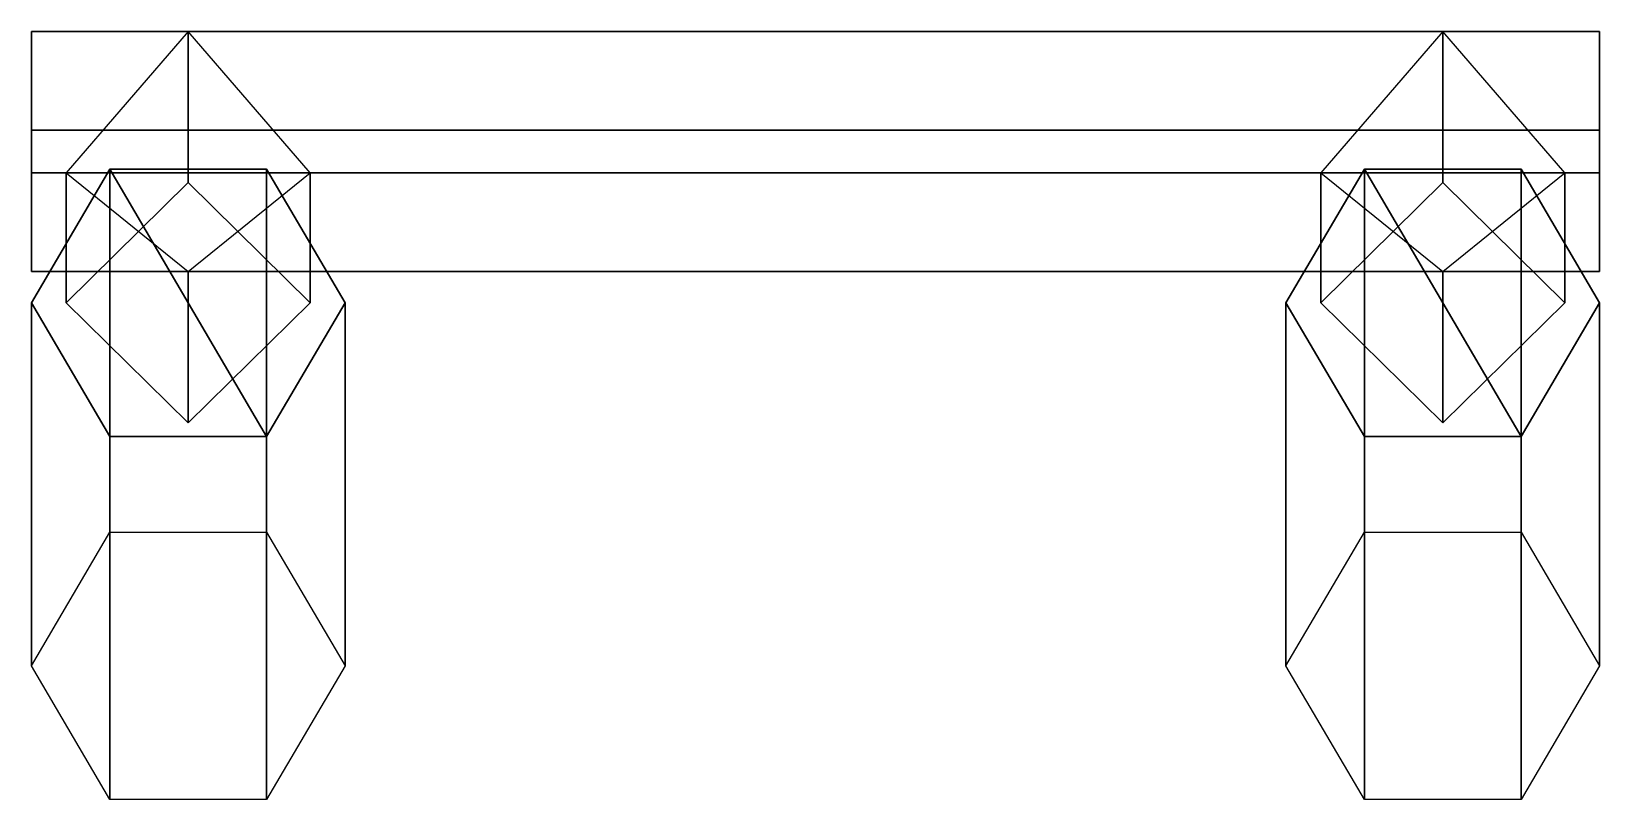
# Model space of a CAD drawing. Extents: x -3.32 to 3.32, y -0.1 to 0.34.
# Drawn here: x -3.32 to -2.42, y -0.102 to 0.339 of the extents above.
import ezdxf

# ---------------------------------------------------------------- set-up
doc = ezdxf.new("R2010")
doc.units = 0
doc.layers.add('SHASSIS', color=3, linetype='CONTINUOUS')

msp = doc.modelspace()

# ---------------------------------------------------------------- linework, layer by layer
at = {"layer": 'SHASSIS'}
for points in [[(-2.42, 0.25784, -1.46106), (-2.42, 0.33894, -1.51784), (-3.32, 0.33894, -1.51784), (-3.32, 0.25784, -1.46106)], [(-2.42, 0.33894, -1.51784), (-2.42, 0.28216, -1.59894), (-3.32, 0.28216, -1.59894), (-3.32, 0.33894, -1.51784)], [(-3.32, 0.20106, -1.54216), (-3.32, 0.25784, -1.46106), (-3.32, 0.33894, -1.51784), (-3.32, 0.28216, -1.59894)], [(-3.23, 0.33894, -1.51784), (-3.3, 0.25784, -1.46106), (-3.3, 0.18318, -1.0376), (-3.23, 0.25211, -1.02544)], [(-3.16, 0.25784, -1.46106), (-3.23, 0.33894, -1.51784), (-3.23, 0.25211, -1.02544), (-3.16, 0.18318, -1.0376)], [(-2.51, 0.33894, -1.51784), (-2.58, 0.25784, -1.46106), (-2.58, 0.18318, -1.0376), (-2.51, 0.25211, -1.02544)], [(-2.44, 0.25784, -1.46106), (-2.51, 0.33894, -1.51784), (-2.51, 0.25211, -1.02544), (-2.44, 0.18318, -1.0376)], [(-2.42, 0.28216, -1.59894), (-2.42, 0.33894, -1.51784), (-2.42, 0.25784, -1.46106), (-2.42, 0.20106, -1.54216)], [(-2.42, 0.28216, -1.59894), (-2.42, 0.20106, -1.54216), (-3.32, 0.20106, -1.54216), (-3.32, 0.28216, -1.59894)], [(-3.275, 0.25993, -1.02406), (-3.32, 0.18318, -1.0376), (-3.32, -0.0252, 0.14417), (-3.275, 0.05156, 0.15771)], [(-3.275, 0.25993, -1.02406), (-3.185, 0.10642, -1.05113), (-3.275, 0.10642, -1.05113), (-3.32, 0.18318, -1.0376)], [(-2.42, 0.20106, -1.54216), (-2.42, 0.25784, -1.46106), (-3.32, 0.25784, -1.46106), (-3.32, 0.20106, -1.54216)], [(-3.3, 0.25784, -1.46106), (-3.23, 0.20106, -1.54216), (-3.23, 0.11424, -1.04975), (-3.3, 0.18318, -1.0376)], [(-3.185, 0.25993, -1.02406), (-3.275, 0.25993, -1.02406), (-3.275, 0.05156, 0.15771), (-3.185, 0.05156, 0.15771)], [(-3.185, 0.25993, -1.02406), (-3.14, 0.18318, -1.0376), (-3.185, 0.10642, -1.05113), (-3.275, 0.25993, -1.02406)], [(-3.23, 0.20106, -1.54216), (-3.16, 0.25784, -1.46106), (-3.16, 0.18318, -1.0376), (-3.23, 0.11424, -1.04975)], [(-3.14, 0.18318, -1.0376), (-3.185, 0.25993, -1.02406), (-3.185, 0.05156, 0.15771), (-3.14, -0.0252, 0.14417)], [(-2.555, 0.25993, -1.02406), (-2.6, 0.18318, -1.0376), (-2.6, -0.0252, 0.14417), (-2.555, 0.05156, 0.15771)], [(-2.555, 0.25993, -1.02406), (-2.465, 0.10642, -1.05113), (-2.555, 0.10642, -1.05113), (-2.6, 0.18318, -1.0376)], [(-2.58, 0.25784, -1.46106), (-2.51, 0.20106, -1.54216), (-2.51, 0.11424, -1.04975), (-2.58, 0.18318, -1.0376)], [(-2.465, 0.25993, -1.02406), (-2.555, 0.25993, -1.02406), (-2.555, 0.05156, 0.15771), (-2.465, 0.05156, 0.15771)], [(-2.465, 0.25993, -1.02406), (-2.42, 0.18318, -1.0376), (-2.465, 0.10642, -1.05113), (-2.555, 0.25993, -1.02406)], [(-2.51, 0.20106, -1.54216), (-2.44, 0.25784, -1.46106), (-2.44, 0.18318, -1.0376), (-2.51, 0.11424, -1.04975)], [(-2.42, 0.18318, -1.0376), (-2.465, 0.25993, -1.02406), (-2.465, 0.05156, 0.15771), (-2.42, -0.0252, 0.14417)], [(-3.32, 0.18318, -1.0376), (-3.275, 0.10642, -1.05113), (-3.275, -0.10196, 0.13064), (-3.32, -0.0252, 0.14417)], [(-3.185, 0.10642, -1.05113), (-3.14, 0.18318, -1.0376), (-3.14, -0.0252, 0.14417), (-3.185, -0.10196, 0.13064)], [(-2.6, 0.18318, -1.0376), (-2.555, 0.10642, -1.05113), (-2.555, -0.10196, 0.13064), (-2.6, -0.0252, 0.14417)], [(-2.465, 0.10642, -1.05113), (-2.42, 0.18318, -1.0376), (-2.42, -0.0252, 0.14417), (-2.465, -0.10196, 0.13064)], [(-3.275, 0.10642, -1.05113), (-3.185, 0.10642, -1.05113), (-3.185, -0.10196, 0.13064), (-3.275, -0.10196, 0.13064)], [(-2.555, 0.10642, -1.05113), (-2.465, 0.10642, -1.05113), (-2.465, -0.10196, 0.13064), (-2.555, -0.10196, 0.13064)]]:
    msp.add_3dface(points, dxfattribs=at)

doc.saveas('drawing.dxf')
